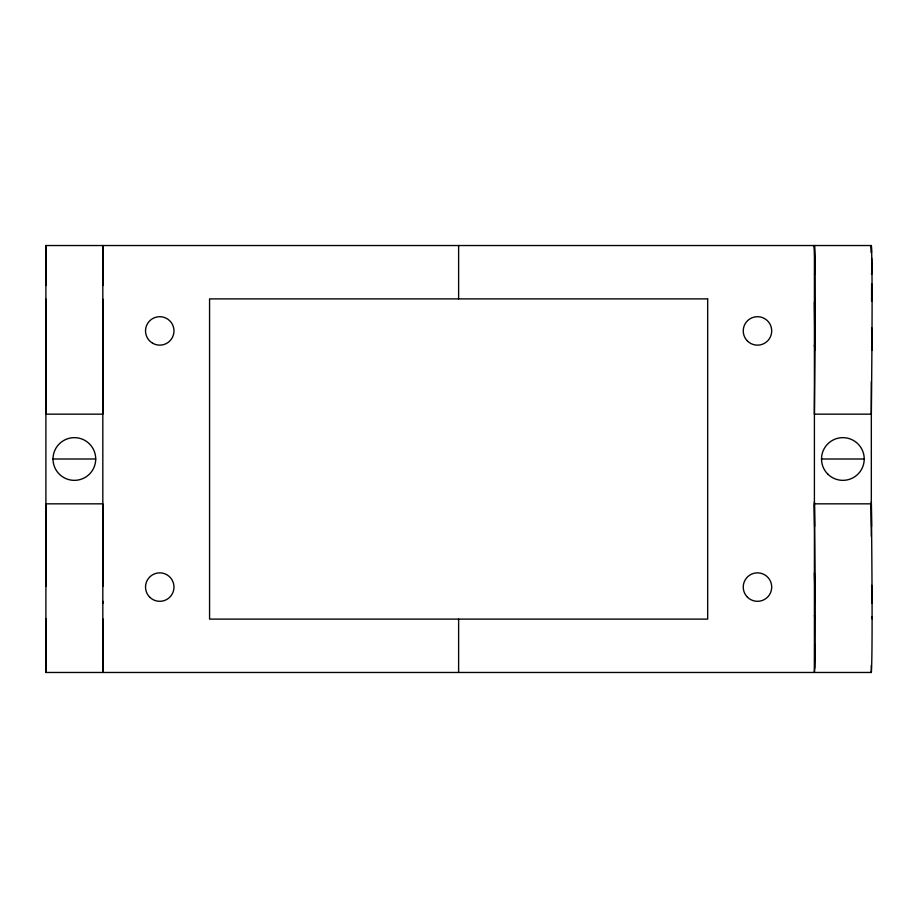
<?xml version="1.0" encoding="UTF-8"?>
<svg xmlns="http://www.w3.org/2000/svg" width="918" height="918" viewBox="0 0 918 918"><rect width="100%" height="100%" fill="white"/><g stroke="black" fill="none" stroke-linecap="round" stroke-linejoin="round"><path stroke-width="1.38" d="M45.934 618.824L45.9 672.469L871.331 672.469A361.382 4.074 89 0 0 872.1 618.824L872.077 603.424A361.382 4.074 89 0 0 871.756 547.759L871.331 501.698M45.934 299.176L45.9 414.167L102.827 414.167L102.862 299.176M102.862 618.824L102.827 672.469L102.827 245.531L102.839 249.57M45.9 316.687L45.934 314.564M814.404 501.698L814.828 547.759A361.382 4.074 89 0 1 815.15 603.424L815.173 618.824A361.382 4.074 89 0 1 814.633 668.419L814.404 672.469L814.404 245.531A361.382 4.074 -89 0 1 815.092 273.656L815.173 299.176A361.382 4.074 -89 0 1 814.404 414.167L871.331 414.167A361.382 4.074 -89 0 0 872.1 299.176L872.008 273.656A361.382 4.074 -89 0 0 871.331 245.531L45.9 245.531L45.9 672.469M45.9 273.989L45.9 245.531L45.923 255.64M102.827 273.989L102.827 245.531M815.173 299.176L814.404 302.447L814.977 350.206L814.404 345.145M871.584 301.356L871.63 283.788M871.331 273.989L872.008 273.656L871.641 258.188M814.404 273.989L815.092 273.656L814.404 245.531M53.014 459L95.713 459A21.344 21.344 0 0 1 63.686 477.486A21.344 21.344 0 0 1 63.686 440.514A21.344 21.344 0 0 1 95.713 459M821.518 459L864.217 459M814.679 644.08L814.633 668.419M871.584 616.644L872.1 618.824M814.404 615.553L815.173 618.824M871.618 347.681L871.905 350.206L871.641 327.737M871.503 252.565L871.331 245.531L871.331 252.691M871.641 585.363L872.077 603.424M814.404 572.855L815.15 603.424M102.827 601.313L102.862 603.436M871.561 526.404L871.331 503.833L814.404 503.833L814.633 526.404M102.85 263.673L102.862 285.509M102.862 586.395L102.827 503.833L45.9 503.833L45.934 586.395M45.934 273.656L45.934 285.509M871.331 381.636L871.331 536.364M871.331 665.309L871.331 672.469M458.621 245.531L458.621 298.889M458.621 619.111L458.621 672.469M707.675 298.889L209.568 298.889L209.568 619.111L707.675 619.111L707.675 298.889M827.772 474.09A21.344 21.344 0 0 0 863.494 464.519A21.344 21.344 0 0 0 837.342 438.379A21.344 21.344 0 0 0 827.772 474.09M747.413 597.148A14.229 14.229 0 0 0 771.223 590.767A14.229 14.229 0 0 0 753.793 573.337A14.229 14.229 0 0 0 747.413 597.148M747.413 340.98A14.229 14.229 0 0 0 771.223 334.6A14.229 14.229 0 0 0 753.793 317.169A14.229 14.229 0 0 0 747.413 340.98M152.64 343.24A14.229 14.229 0 0 0 173.984 330.916A14.229 14.229 0 0 0 152.64 318.592A14.229 14.229 0 0 0 152.64 343.24M149.691 597.148A14.229 14.229 0 0 0 173.502 590.767A14.229 14.229 0 0 0 156.071 573.337A14.229 14.229 0 0 0 149.691 597.148"/></g></svg>
